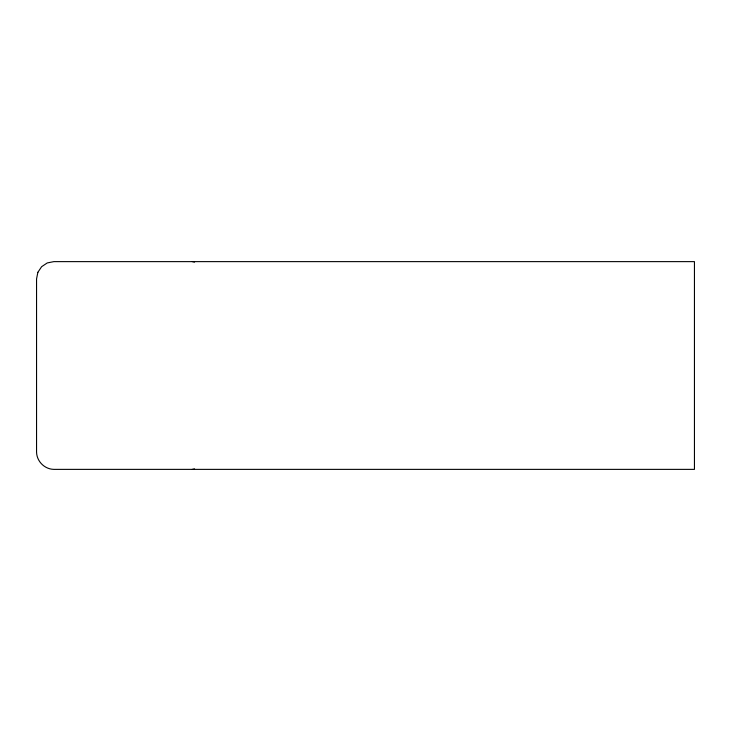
<?xml version="1.0" encoding="UTF-8"?>
<svg xmlns="http://www.w3.org/2000/svg" width="731" height="731" viewBox="0 0 731 731"><rect width="100%" height="100%" fill="white"/><g stroke="black" fill="none" stroke-linecap="round" stroke-linejoin="round"><path stroke-width="1.1" d="M192.372 469.375L194.574 468.937M192.372 261.625L194.574 262.063M37.866 272.307L36.55 278.931L36.55 452.069C36.733 461.362 44.564 469.192 53.866 469.375L694.45 469.375L694.45 261.625L53.866 261.625L47.241 262.941L41.621 266.696L37.866 272.307"/></g></svg>
